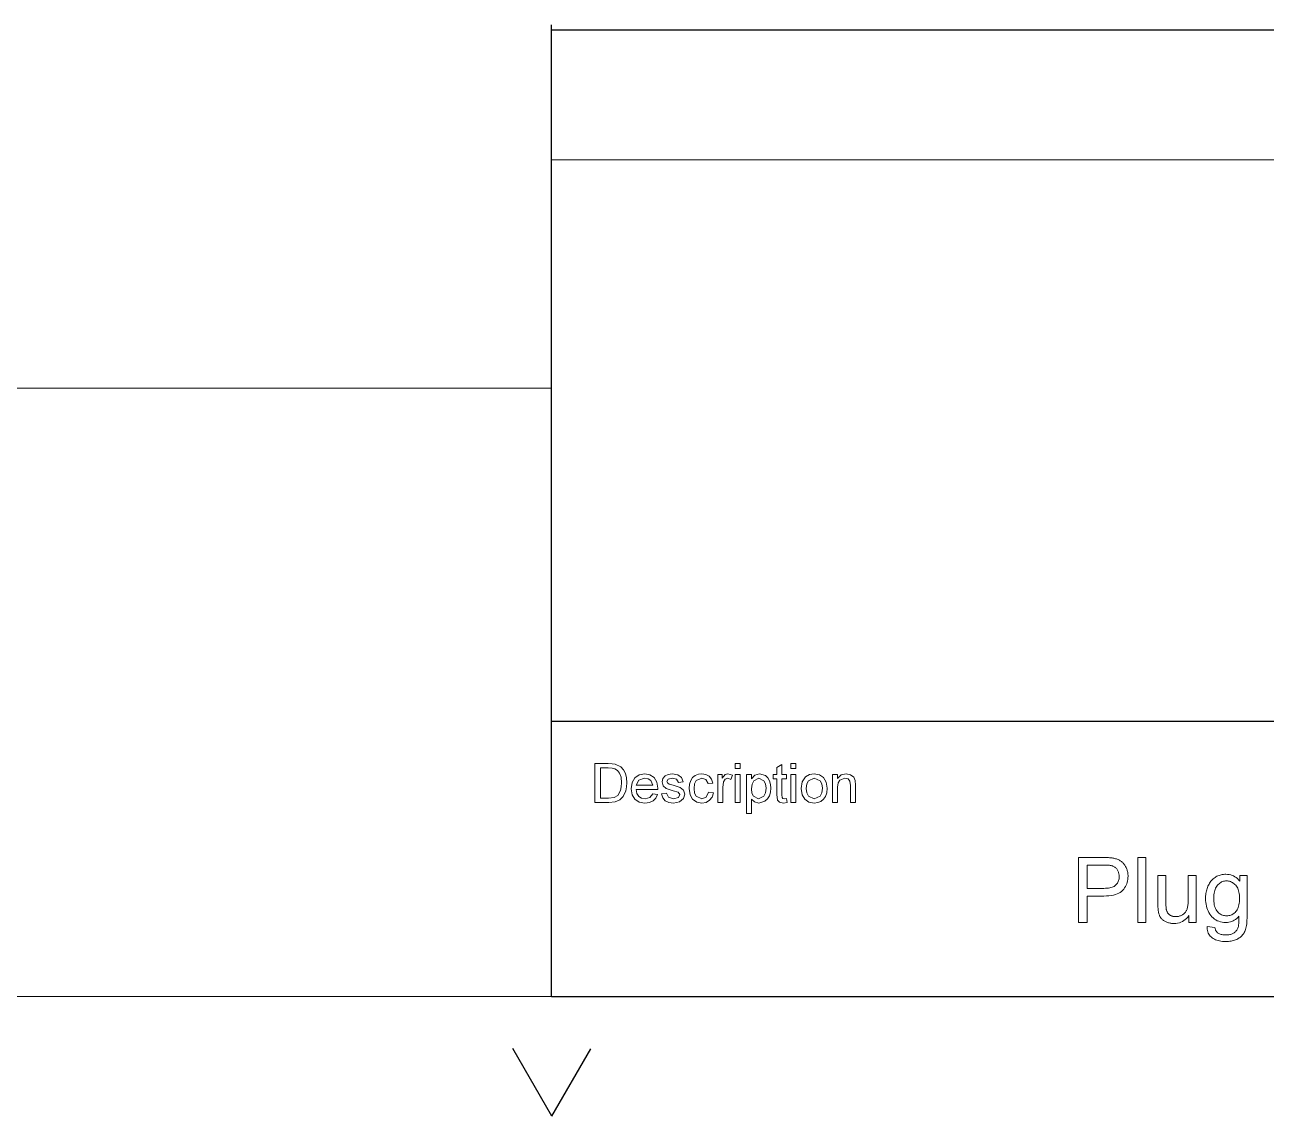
# Model space of a CAD drawing. Extents: x 10 to 410, y 5 to 287.
# Drawn here: x 209.73 to 257.49, y 5.4 to 47.39 of the extents above; entities that cross this region are included whole.
import ezdxf

# ---------------------------------------------------------------- set-up
doc = ezdxf.new("R2010")
doc.units = 0

msp = doc.modelspace()

# ---------------------------------------------------------------- linework, layer by layer
at = {"color": 7, "lineweight": 25}
for p, q in [((230, 10), (230, 47.389297)), ((230, 47.200001), (410, 47.200001)), ((230, 20.6), (410, 20.6)), ((230, 10), (410, 10))]:
    msp.add_line(p, q, dxfattribs=at)
at = {"color": 7, "lineweight": 13}
for p, q in [((230, 42.200001), (410, 42.200001)), ((140, 33.414001), (230, 33.414001)), ((10, 10), (410, 10)), ((230, 10), (140, 10.004))]:
    msp.add_line(p, q, dxfattribs=at)
at = {"color": 7, "lineweight": 25, "ltscale": 0.075}
for q in [(228.511078, 8.002917), (231.511063, 7.997062)]:
    msp.add_line((230.005997, 5.401919), q, dxfattribs=at)
at = {"color": 7, "lineweight": 13}
for points in [[(231.666672, 17.469231), (231.666672, 18.969231), (232.178711, 18.969231), (232.331619, 18.96386), (232.443359, 18.947746), (232.661453, 18.840324), (232.764404, 18.726107), (232.83757, 18.583977), (232.881271, 18.41678), (232.895828, 18.227369), (232.885941, 18.066195), (232.856277, 17.924471), (232.754883, 17.706047), (232.619461, 17.569979), (232.441895, 17.494783), (232.203125, 17.469231)], [(231.875, 17.635897), (232.185867, 17.635897), (232.411942, 17.664055), (232.542648, 17.743319), (232.649246, 17.936354), (232.677933, 18.070631), (232.6875, 18.230623), (232.668747, 18.442497), (232.612473, 18.598951), (232.529419, 18.706413), (232.430344, 18.771315), (232.329269, 18.794752), (232.180984, 18.802565), (231.875, 18.802565)], [(237.0625, 18.781731), (237.0625, 18.969231), (237.25, 18.969231), (237.25, 18.781731)], [(239.041672, 17.626131), (239.0625, 17.464348), (238.923172, 17.448397), (238.767258, 17.479485), (238.689285, 17.56119), (238.666672, 17.773918), (238.666672, 18.385897), (238.520828, 18.385897), (238.520828, 18.552565), (238.666672, 18.552565), (238.666672, 18.820143), (238.854172, 18.929842), (238.854172, 18.552565), (239.041672, 18.552565), (239.041672, 18.385897), (238.854172, 18.385897), (238.854172, 17.762526), (238.863937, 17.66324), (238.895996, 17.628084), (238.959961, 17.615065)], [(239.208328, 18.781731), (239.208328, 18.969231), (239.395828, 18.969231), (239.395828, 18.781731)], [(233.893555, 17.802565), (234.077469, 17.781731), (234.012009, 17.640984), (233.907394, 17.535799), (233.765991, 17.470247), (233.590164, 17.448397), (233.372437, 17.484774), (233.20491, 17.593904), (233.098099, 17.768629), (233.0625, 18.001783), (233.098465, 18.242912), (233.206375, 18.423332), (233.371658, 18.535881), (233.579758, 18.573397), (233.781448, 18.53694), (233.942551, 18.427565), (234.048141, 18.252108), (234.083328, 18.017408), (234.082352, 17.969231), (233.25, 17.969231), (233.28186, 17.817741), (233.355957, 17.706373), (233.463013, 17.637892), (233.59375, 17.615065), (233.774734, 17.659822)], [(233.25, 18.135897), (233.895828, 18.135897), (233.821609, 18.314283), (233.714188, 18.383619), (233.578781, 18.406731), (233.351883, 18.333)], [(234.229172, 17.802565), (234.416672, 17.823397), (234.500488, 17.668776), (234.692703, 17.615065), (234.877274, 17.662428), (234.9375, 17.773592), (234.867844, 17.863436), (234.680008, 17.920729), (234.519409, 17.96866), (234.412598, 18.009596), (234.291336, 18.113111), (234.25, 18.25927), (234.282547, 18.394361), (234.371094, 18.497551), (234.485672, 18.551262), (234.641281, 18.573397), (234.86084, 18.535637), (235.000488, 18.433424), (235.0625, 18.260897), (234.875, 18.240065), (234.80925, 18.362623), (234.655273, 18.406731), (234.487625, 18.368483), (234.4375, 18.279127), (234.458328, 18.220533), (234.523758, 18.175936), (234.674149, 18.132967), (234.831375, 18.08536), (234.941086, 18.047356), (235.076004, 17.950514), (235.125, 17.792799), (235.071609, 17.618971), (234.917801, 17.492994), (234.69043, 17.448397), (234.505173, 17.470736), (234.369949, 17.537752), (234.279663, 17.648634)], [(236.041672, 17.865065), (236.229172, 17.844231), (236.176926, 17.678581), (236.078781, 17.553377), (235.943848, 17.474642), (235.78125, 17.448397), (235.581909, 17.484489), (235.425949, 17.592766), (235.325241, 17.768507), (235.291672, 18.00699), (235.306076, 18.17028), (235.349289, 18.311842), (235.421875, 18.426222), (235.524414, 18.507967), (235.647141, 18.557039), (235.780273, 18.573397), (235.939133, 18.550325), (236.066086, 18.481112), (236.15715, 18.369499), (236.208328, 18.219231), (236.020828, 18.198397), (235.933273, 18.354485), (235.78157, 18.406731), (235.563156, 18.311842), (235.500168, 18.189405), (235.479172, 18.011873), (235.499634, 17.832268), (235.561035, 17.709465), (235.77507, 17.615065), (235.951828, 17.676424)], [(236.395828, 17.469231), (236.395828, 18.552565), (236.5625, 18.552565), (236.5625, 18.407707), (236.671707, 18.54117), (236.781906, 18.573397), (236.958328, 18.521965), (236.898438, 18.354322), (236.774734, 18.406731), (236.675293, 18.369783), (236.611984, 18.267082), (236.583328, 18.048332), (236.583328, 17.469231)], [(237.0625, 17.469231), (237.0625, 18.552565), (237.25, 18.552565), (237.25, 17.469231)], [(237.5, 17.052565), (237.5, 18.552565), (237.6875, 18.552565), (237.6875, 18.386549), (237.817062, 18.526686), (237.992188, 18.573397), (238.229813, 18.502434), (238.320068, 18.416903), (238.385086, 18.302238), (238.424393, 18.166822), (238.4375, 18.019035), (238.422729, 17.861971), (238.378418, 17.72151), (238.305908, 17.604769), (238.206543, 17.518873), (237.969406, 17.448397), (237.80632, 17.491203), (237.6875, 17.59944), (237.6875, 17.052565)], [(237.6875, 18.001783), (237.707809, 17.829948), (237.768723, 17.709627), (237.965164, 17.615065), (238.166336, 17.712883), (238.22908, 17.837599), (238.25, 18.016106), (238.229568, 18.18741), (238.168289, 18.309401), (237.973312, 18.406731), (237.774094, 18.303053), (237.709152, 18.175896)], [(239.208328, 17.469231), (239.208328, 18.552565), (239.395828, 18.552565), (239.395828, 17.469231)], [(239.604172, 18.010897), (239.64534, 18.27107), (239.768875, 18.453932), (239.921707, 18.543531), (240.104813, 18.573397), (240.304764, 18.53702), (240.464523, 18.427889), (240.56926, 18.254713), (240.604172, 18.026197), (240.588699, 17.840446), (240.542313, 17.699211), (240.466431, 17.593498), (240.362473, 17.514315), (240.239059, 17.464876), (240.104813, 17.448397), (239.902054, 17.484612), (239.742355, 17.593254), (239.638718, 17.770094)], [(239.791672, 18.011223), (239.813919, 17.837599), (239.880692, 17.71386), (240.104813, 17.615065), (240.327637, 17.714348), (240.394409, 17.839674), (240.416672, 18.017082), (240.394287, 18.185823), (240.327148, 18.307936), (240.104813, 18.406731), (239.880692, 18.308424), (239.813919, 18.184969)], [(240.8125, 17.469231), (240.8125, 18.552565), (241, 18.552565), (241, 18.398918), (241.140305, 18.529778), (241.331375, 18.573397), (241.504715, 18.53824), (241.622879, 18.446281), (241.677734, 18.311028), (241.6875, 18.133293), (241.6875, 17.469231), (241.5, 17.469231), (241.5, 18.120598), (241.479172, 18.286287), (241.405106, 18.374016), (241.280273, 18.406731), (241.083008, 18.333162), (241.020752, 18.226555), (241, 18.053865), (241, 17.469231)], [(250.26944, 12.855443), (250.26944, 15.355443), (251.212479, 15.355443), (251.261108, 15.355204), (251.307373, 15.354488), (251.351273, 15.353294), (251.392838, 15.351624), (251.432037, 15.349474), (251.468887, 15.346848), (251.503387, 15.343744), (251.535538, 15.340163), (251.565338, 15.336104), (251.592773, 15.331569), (251.629013, 15.324875), (251.664047, 15.317074), (251.697906, 15.308163), (251.73056, 15.298144), (251.762024, 15.287017), (251.792297, 15.274781), (251.821365, 15.261436), (251.849243, 15.246984), (251.875931, 15.231424), (251.901428, 15.214754), (251.925842, 15.196839), (251.94928, 15.177544), (251.971756, 15.156867), (251.99324, 15.134809), (252.013763, 15.111369), (252.033325, 15.086548), (252.051895, 15.060346), (252.069504, 15.032763), (252.086151, 15.003798), (252.101807, 14.973452), (252.116226, 14.942107), (252.12912, 14.91015), (252.140503, 14.877578), (252.150375, 14.844393), (252.158722, 14.810593), (252.165558, 14.776179), (252.170868, 14.741153), (252.174652, 14.705511), (252.176941, 14.669256), (252.177689, 14.632387), (252.175659, 14.569589), (252.169571, 14.508751), (252.159424, 14.449875), (252.145218, 14.39296), (252.126968, 14.338006), (252.104645, 14.285013), (252.078262, 14.233981), (252.047821, 14.184911), (252.013321, 14.137801), (251.974762, 14.092653), (251.930893, 14.050694), (251.880493, 14.013151), (251.823532, 13.980025), (251.760025, 13.951316), (251.689972, 13.927024), (251.613373, 13.907148), (251.530212, 13.891689), (251.440521, 13.880648), (251.344269, 13.874022), (251.24147, 13.871814), (250.600266, 13.871814), (250.600266, 12.855443)], [(252.552872, 12.855443), (252.552872, 15.355443), (252.859818, 15.355443), (252.859818, 12.855443)], [(250.600266, 14.166835), (251.246582, 14.166835), (251.308853, 14.168028), (251.367401, 14.17161), (251.422226, 14.177578), (251.473328, 14.185934), (251.520721, 14.196677), (251.564392, 14.209808), (251.604355, 14.225327), (251.640579, 14.243233), (251.673111, 14.263526), (251.701904, 14.286207), (251.727509, 14.311053), (251.750412, 14.337844), (251.770615, 14.366579), (251.788132, 14.397258), (251.802948, 14.42988), (251.815079, 14.464447), (251.824509, 14.500957), (251.831238, 14.539412), (251.835281, 14.579812), (251.836624, 14.622155), (251.835831, 14.653081), (251.833466, 14.683104), (251.829498, 14.712222), (251.823944, 14.740437), (251.816803, 14.767747), (251.80809, 14.794153), (251.797775, 14.819656), (251.785873, 14.844256), (251.7724, 14.867951), (251.757339, 14.890743), (251.740967, 14.912324), (251.723602, 14.932387), (251.705231, 14.950933), (251.685852, 14.96796), (251.665466, 14.98347), (251.644058, 14.997462), (251.621674, 15.009936), (251.598267, 15.020893), (251.573853, 15.030333), (251.548431, 15.038254), (251.530304, 15.042465), (251.509338, 15.046234), (251.48555, 15.04956), (251.458939, 15.052442), (251.429489, 15.05488), (251.397202, 15.056875), (251.362091, 15.058427), (251.324142, 15.059536), (251.283371, 15.060201), (251.239761, 15.060423), (250.600266, 15.060423)], [(254.522507, 12.855443), (254.522507, 13.121473), (254.478699, 13.063151), (254.431854, 13.010968), (254.381973, 12.964925), (254.329056, 12.92502), (254.273102, 12.891254), (254.214127, 12.863628), (254.1521, 12.842141), (254.087036, 12.826794), (254.018951, 12.817585), (253.947815, 12.814515), (253.91597, 12.815129), (253.884552, 12.816971), (253.853561, 12.820041), (253.822983, 12.824338), (253.792847, 12.829864), (253.763138, 12.836617), (253.733841, 12.844597), (253.704987, 12.853806), (253.676544, 12.864243), (253.648529, 12.875907), (253.62146, 12.8885), (253.59581, 12.901726), (253.571594, 12.915581), (253.548813, 12.930068), (253.527451, 12.945186), (253.507538, 12.960934), (253.489044, 12.977314), (253.472, 12.994325), (253.456375, 13.011966), (253.442184, 13.030238), (253.429123, 13.049244), (253.416855, 13.069085), (253.40538, 13.089763), (253.394714, 13.111276), (253.384842, 13.133623), (253.375778, 13.156807), (253.367523, 13.180826), (253.360062, 13.205682), (253.353409, 13.231373), (253.347549, 13.257898), (253.343979, 13.277032), (253.34079, 13.298281), (253.337982, 13.321644), (253.335541, 13.347121), (253.333481, 13.374713), (253.331787, 13.40442), (253.330475, 13.436241), (253.329529, 13.470177), (253.328979, 13.506227), (253.328781, 13.544393), (253.328781, 14.666493), (253.635742, 14.666493), (253.635742, 13.66206), (253.635925, 13.615539), (253.63649, 13.572155), (253.637436, 13.53191), (253.638748, 13.494802), (253.640427, 13.460832), (253.642502, 13.429999), (253.644928, 13.402306), (253.647751, 13.377748), (253.65094, 13.35633), (253.654495, 13.338049), (253.66095, 13.314353), (253.668686, 13.291698), (253.677734, 13.270083), (253.688065, 13.249509), (253.699692, 13.229974), (253.712616, 13.21148), (253.726837, 13.194026), (253.742355, 13.177612), (253.759171, 13.162239), (253.777283, 13.147905), (253.796494, 13.134783), (253.816574, 13.123042), (253.837555, 13.112682), (253.859421, 13.103703), (253.882156, 13.096107), (253.905792, 13.08989), (253.930313, 13.085056), (253.955734, 13.081603), (253.982025, 13.079531), (254.009216, 13.07884), (254.036667, 13.079548), (254.063782, 13.081671), (254.090546, 13.085209), (254.116989, 13.090163), (254.143082, 13.096533), (254.168823, 13.104318), (254.194229, 13.113518), (254.219299, 13.124133), (254.244034, 13.136165), (254.268417, 13.149611), (254.291931, 13.164276), (254.314011, 13.179966), (254.334702, 13.196677), (254.353958, 13.214413), (254.371796, 13.233171), (254.388229, 13.252954), (254.403244, 13.273758), (254.416855, 13.295587), (254.429031, 13.318438), (254.439804, 13.342312), (254.449356, 13.367798), (254.457916, 13.395484), (254.465454, 13.425369), (254.472, 13.457456), (254.477539, 13.491741), (254.482056, 13.528226), (254.48558, 13.566912), (254.488098, 13.607797), (254.489609, 13.650881), (254.490112, 13.696166), (254.490112, 14.666493), (254.797073, 14.666493), (254.797073, 12.855443)], [(255.221695, 12.705375), (255.520126, 12.661036), (255.524536, 12.634161), (255.530289, 12.608786), (255.537369, 12.584911), (255.545776, 12.562537), (255.555511, 12.541664), (255.566574, 12.522291), (255.578979, 12.50442), (255.592697, 12.488049), (255.607758, 12.473178), (255.624146, 12.459808), (255.647827, 12.443608), (255.673187, 12.429112), (255.700226, 12.416323), (255.728928, 12.405238), (255.759293, 12.395859), (255.791336, 12.388186), (255.825058, 12.382216), (255.860443, 12.377954), (255.897491, 12.375395), (255.936218, 12.374542), (255.977875, 12.375395), (256.017609, 12.377954), (256.055359, 12.382216), (256.091187, 12.388186), (256.125092, 12.395859), (256.157013, 12.405238), (256.187012, 12.416323), (256.215088, 12.429112), (256.24118, 12.443608), (256.26535, 12.459808), (256.287781, 12.477544), (256.308716, 12.496644), (256.328186, 12.517107), (256.3461, 12.538936), (256.362549, 12.562128), (256.377502, 12.586684), (256.39093, 12.612605), (256.402863, 12.639891), (256.4133, 12.66854), (256.422241, 12.698553), (256.426758, 12.719376), (256.430756, 12.744325), (256.434265, 12.7734), (256.437256, 12.806602), (256.439728, 12.843932), (256.441681, 12.885388), (256.443115, 12.930972), (256.444061, 12.980681), (256.444489, 13.034518), (256.444397, 13.092483), (256.403168, 13.047445), (256.359955, 13.007149), (256.314758, 12.971592), (256.267609, 12.940777), (256.218445, 12.914702), (256.167328, 12.89337), (256.114227, 12.876777), (256.059143, 12.864924), (256.002075, 12.857814), (255.943039, 12.855443), (255.870041, 12.858137), (255.800415, 12.86622), (255.734161, 12.879693), (255.67128, 12.898554), (255.611786, 12.922803), (255.555664, 12.952441), (255.502914, 12.987469), (255.453552, 13.027885), (255.407562, 13.073689), (255.364944, 13.124884), (255.32605, 13.179846), (255.291275, 13.236958), (255.260574, 13.296217), (255.233963, 13.357626), (255.211456, 13.421183), (255.193039, 13.486889), (255.178711, 13.554744), (255.168488, 13.624747), (255.162354, 13.696899), (255.160294, 13.7712), (255.16124, 13.822641), (255.164047, 13.873281), (255.168747, 13.923119), (255.175308, 13.972156), (255.183746, 14.020391), (255.194061, 14.067823), (255.206253, 14.114455), (255.220322, 14.160286), (255.236267, 14.205315), (255.254089, 14.249542), (255.273697, 14.292372), (255.294983, 14.333206), (255.317963, 14.372045), (255.342636, 14.408888), (255.368988, 14.443736), (255.397034, 14.476589), (255.426758, 14.507446), (255.458191, 14.536309), (255.491287, 14.563176), (255.526093, 14.588049), (255.562347, 14.610729), (255.599869, 14.631022), (255.638611, 14.648929), (255.678619, 14.664447), (255.719864, 14.677578), (255.762344, 14.688322), (255.806076, 14.696677), (255.851059, 14.702646), (255.897278, 14.706227), (255.944748, 14.707421), (256.007751, 14.704828), (256.068481, 14.697053), (256.126984, 14.684093), (256.183228, 14.665948), (256.237213, 14.642619), (256.28894, 14.614106), (256.33844, 14.580409), (256.385681, 14.541528), (256.430664, 14.497462), (256.473389, 14.448213), (256.473389, 14.666493), (256.75647, 14.666493), (256.75647, 13.101009), (256.755615, 13.018889), (256.753021, 12.941698), (256.748718, 12.869435), (256.742706, 12.8021), (256.734955, 12.739695), (256.725464, 12.682217), (256.714294, 12.629667), (256.701355, 12.582046), (256.686737, 12.539353), (256.670349, 12.501589), (256.65213, 12.467031), (256.631897, 12.433956), (256.60965, 12.402365), (256.585358, 12.372257), (256.559082, 12.343634), (256.530792, 12.316494), (256.500488, 12.290837), (256.46817, 12.266665), (256.433838, 12.243975), (256.397522, 12.222769), (256.359314, 12.203328), (256.319366, 12.185934), (256.27771, 12.170587), (256.234344, 12.157285), (256.18924, 12.146029), (256.142426, 12.136821), (256.093872, 12.129659), (256.04361, 12.124542), (255.991638, 12.121473), (255.937927, 12.12045), (255.874374, 12.121908), (255.813293, 12.126282), (255.75473, 12.133573), (255.698639, 12.143779), (255.645035, 12.156901), (255.593933, 12.172939), (255.545303, 12.191895), (255.499176, 12.213765), (255.455536, 12.238552), (255.414398, 12.266254), (255.376556, 12.296891), (255.342834, 12.330477), (255.313248, 12.367014), (255.287796, 12.4065), (255.266449, 12.448937), (255.249252, 12.494325), (255.236176, 12.542662), (255.227219, 12.593949), (255.222397, 12.648187)], [(255.475784, 13.793369), (255.477203, 13.724014), (255.481445, 13.658513), (255.488525, 13.596865), (255.498428, 13.539072), (255.511169, 13.485132), (255.526733, 13.435047), (255.545135, 13.388816), (255.566376, 13.346438), (255.590439, 13.307916), (255.617325, 13.273247), (255.646347, 13.242142), (255.676804, 13.214311), (255.708694, 13.189754), (255.74202, 13.168471), (255.776779, 13.150463), (255.812958, 13.13573), (255.850586, 13.124269), (255.889633, 13.116084), (255.930115, 13.111173), (255.972031, 13.109536), (256.013641, 13.111164), (256.053894, 13.11605), (256.092773, 13.124193), (256.13028, 13.135593), (256.166443, 13.15025), (256.201233, 13.168164), (256.23465, 13.189336), (256.266724, 13.213765), (256.297394, 13.241451), (256.326752, 13.272394), (256.353943, 13.306816), (256.378296, 13.344938), (256.39978, 13.386761), (256.418427, 13.432284), (256.434174, 13.481509), (256.447052, 13.534433), (256.457092, 13.591059), (256.464264, 13.651384), (256.468567, 13.71541), (256.469971, 13.783137), (256.468506, 13.848008), (256.464081, 13.909604), (256.456696, 13.967926), (256.446381, 14.022974), (256.433105, 14.074747), (256.41687, 14.123247), (256.397705, 14.168471), (256.37558, 14.210423), (256.350494, 14.249099), (256.322479, 14.284502), (256.292358, 14.316579), (256.261047, 14.34528), (256.228516, 14.370604), (256.194794, 14.39255), (256.159821, 14.411121), (256.123657, 14.426316), (256.086304, 14.438134), (256.047729, 14.446575), (256.007935, 14.45164), (255.966919, 14.453328), (255.926605, 14.451666), (255.887512, 14.446678), (255.849655, 14.438364), (255.813034, 14.426725), (255.777618, 14.411761), (255.743454, 14.393472), (255.71051, 14.371857), (255.678787, 14.346916), (255.6483, 14.318651), (255.619034, 14.28706), (255.591812, 14.252194), (255.567459, 14.214106), (255.545975, 14.172794), (255.527359, 14.12826), (255.511597, 14.080503), (255.498703, 14.029522), (255.488678, 13.975319), (255.481522, 13.917892), (255.477219, 13.857242)]]:
    msp.add_lwpolyline(points, close=True, dxfattribs=at)

doc.saveas('drawing.dxf')
